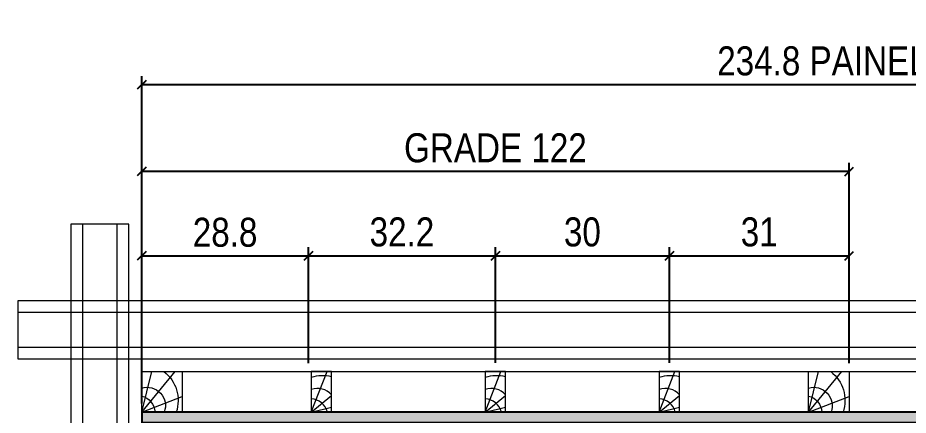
# Model space of a CAD drawing. Extents: x 28748 to 35002, y 14885 to 43501.
# Drawn here: x 32531.8 to 32838.9, y 28184.8 to 28321.9 of the extents above; entities that cross this region are included whole.
import ezdxf

# ---------------------------------------------------------------- set-up
doc = ezdxf.new("R2010")
doc.units = 0
for name, color, linetype in [('COTA', 241, 'Continuous'), ('MEIO_PONT', 93, 'Continuous'), ('Painéis', 200, 'Continuous')]:
    doc.layers.add(name, color=color, linetype=linetype)
for name, color, linetype, lineweight in [('Hachura', 251, 'Continuous', 9), ('Madeira', 126, 'Continuous', 18), ('Perfil Metálico', 224, 'Continuous', 18)]:
    doc.layers.add(name, color=color, linetype=linetype, lineweight=lineweight)
doc.styles.add('COTA TECNICA 2X', font='techl___.ttf', dxfattribs={"height": 10})
doc.dimstyles.new('SECAO PILAR', dxfattribs={"dimtxt": 10, "dimasz": 3, "dimexe": 3, "dimexo": 3, "dimgap": 3, "dimtad": 1, "dimdec": 1, "dimlfac": 0.5, "dimzin": 12, "dimdsep": 46, "dimtxsty": 'COTA TECNICA 2X', "dimblk1": 'OBLIQUE', "dimblk2": 'OBLIQUE', "dimsah": 1, "dimcen": 0.9, "dimclrd": 256, "dimclre": 256, "dimclrt": 256, "dimadec": 1, "dimazin": 3, "dimtfac": 1, "dimtdec": 1, "dimtmove": 0, "dimatfit": 3, "dimfxl": 1, "dimtolj": 1, "dimtzin": 12, "dimarcsym": 0})

# ---------------------------------------------------------------- blocks, each defined once
blk = doc.blocks.new('_Oblique')
at = {"color": 0, "linetype": 'ByBlock', "lineweight": -2}
blk.add_line((-0.5, -0.5), (0.5, 0.5), dxfattribs=at)
blk = doc.blocks.new('*D1944')
at = {"layer": 'COTA', "linetype": 'ByBlock', "lineweight": -2, "transparency": 16777216}
for p, q in [((32574.5, 28188.87), (32574.5, 28301.72)), ((33044.1, 28185.27), (33044.1, 28301.72)), ((33044.1, 28298.72), (32574.5, 28298.72))]:
    blk.add_line(p, q, dxfattribs=at)
at = {"layer": 'Defpoints', "color": 0, "linetype": 'ByBlock', "transparency": 16777216}
for p in [(32574.5, 28298.72), (32574.5, 28185.87), (33044.1, 28182.27)]:
    blk.add_point(p, dxfattribs=at)
at = {"layer": 'COTA', "linetype": 'ByBlock', "lineweight": -2, "transparency": 16777216, "xscale": 3, "yscale": 3, "zscale": 3, "rotation": 180}
blk.add_blockref('_Oblique', (32574.5, 28298.72), dxfattribs=at)
at = {"layer": 'COTA', "linetype": 'ByBlock', "lineweight": -2, "transparency": 16777216, "xscale": 3, "yscale": 3, "zscale": 3}
blk.add_blockref('_Oblique', (33044.1, 28298.72), dxfattribs=at)
at = {"layer": 'COTA', "linetype": 'ByBlock', "transparency": 16777216, "insert": (32809.3, 28306.96), "char_height": 10, "attachment_point": 5, "style": 'COTA TECNICA 2X'}
blk.add_mtext('\\A1;234.8 PAINEL', dxfattribs=at)
blk = doc.blocks.new('PONTALETE')
at = {"layer": 'Madeira'}
for q in [(2.71, 7), (7, 5.76), (7, 1.74)]:
    blk.add_line((0, 0), q, dxfattribs=at)
blk.add_lwpolyline([(0, 0), (7, 0), (7, 7), (0, 7)], close=True, dxfattribs=at)
for centre, radius, start, end in [((2.04, 0.06), 6.23, 37.2818, 109.0913), ((1.09, 0.9), 3.19, 343.603, 109.9847), ((-0.21, -0.78), 3.09, 14.6322, 86.0383)]:
    blk.add_arc(centre, radius, start, end, dxfattribs=at)
blk = doc.blocks.new('MEIO PONTALETE')
at = {"layer": 'Madeira'}
for q in [(2.71, 7), (3.5, 2.88), (3.5, 0.87)]:
    blk.add_line((0, 0), q, dxfattribs=at)
blk.add_lwpolyline([(0, 0), (3.5, 0), (3.5, 7), (0, 7)], close=True, dxfattribs=at)
for centre, radius, start, end in [((2.04, 0.06), 6.23, 76.4499, 109.0913), ((1.09, 0.9), 3.19, 40.9063, 109.9847), ((-0.21, -0.78), 3.09, 14.6322, 86.0383)]:
    blk.add_arc(centre, radius, start, end, dxfattribs=at)
blk = doc.blocks.new('*D1945')
at = {"layer": 'COTA', "lineweight": -2, "transparency": 16777216}
for p, q in [((32574.5, 28202.87), (32574.5, 28242.75)), ((32632.03, 28202.79), (32632.03, 28242.75)), ((32574.5, 28239.75), (32632.03, 28239.75))]:
    blk.add_line(p, q, dxfattribs=at)
at = {"layer": 'Defpoints', "color": 0, "transparency": 16777216}
for p in [(32632.03, 28239.75), (32574.5, 28199.87), (32632.03, 28199.79)]:
    blk.add_point(p, dxfattribs=at)
at = {"layer": 'COTA', "lineweight": -2, "transparency": 16777216, "xscale": 3, "yscale": 3, "zscale": 3, "rotation": 180}
blk.add_blockref('_Oblique', (32574.5, 28239.75), dxfattribs=at)
at = {"layer": 'COTA', "lineweight": -2, "transparency": 16777216, "xscale": 3, "yscale": 3, "zscale": 3}
blk.add_blockref('_Oblique', (32632.03, 28239.75), dxfattribs=at)
at = {"layer": 'COTA', "transparency": 16777216, "insert": (32603.27, 28247.85), "char_height": 10, "attachment_point": 5, "style": 'COTA TECNICA 2X'}
blk.add_mtext('\\A1;28.8', dxfattribs=at)
blk = doc.blocks.new('*D1162')
at = {"layer": 'COTA', "lineweight": -2, "transparency": 16777216}
for p, q in [((32632.03, 28202.79), (32632.03, 28242.75)), ((32696.5, 28202.87), (32696.5, 28242.75)), ((32632.03, 28239.75), (32696.5, 28239.75))]:
    blk.add_line(p, q, dxfattribs=at)
at = {"layer": 'Defpoints', "color": 0, "transparency": 16777216}
for p in [(32696.5, 28239.75), (32632.03, 28199.79), (32696.5, 28199.87)]:
    blk.add_point(p, dxfattribs=at)
at = {"layer": 'COTA', "lineweight": -2, "transparency": 16777216, "xscale": 3, "yscale": 3, "zscale": 3, "rotation": 180}
blk.add_blockref('_Oblique', (32632.03, 28239.75), dxfattribs=at)
at = {"layer": 'COTA', "lineweight": -2, "transparency": 16777216, "xscale": 3, "yscale": 3, "zscale": 3}
blk.add_blockref('_Oblique', (32696.5, 28239.75), dxfattribs=at)
at = {"layer": 'COTA', "transparency": 16777216, "insert": (32664.27, 28247.97), "char_height": 10, "attachment_point": 5, "style": 'COTA TECNICA 2X'}
blk.add_mtext('\\A1;32.2', dxfattribs=at)
blk = doc.blocks.new('*D1946')
at = {"layer": 'COTA', "lineweight": -2, "transparency": 16777216}
for p, q in [((32696.5, 28202.87), (32696.5, 28242.75)), ((32756.5, 28202.87), (32756.5, 28242.75)), ((32696.5, 28239.75), (32756.5, 28239.75))]:
    blk.add_line(p, q, dxfattribs=at)
at = {"layer": 'Defpoints', "color": 0, "transparency": 16777216}
for p in [(32756.5, 28239.75), (32696.5, 28199.87), (32756.5, 28199.87)]:
    blk.add_point(p, dxfattribs=at)
at = {"layer": 'COTA', "lineweight": -2, "transparency": 16777216, "xscale": 3, "yscale": 3, "zscale": 3, "rotation": 180}
blk.add_blockref('_Oblique', (32696.5, 28239.75), dxfattribs=at)
at = {"layer": 'COTA', "lineweight": -2, "transparency": 16777216, "xscale": 3, "yscale": 3, "zscale": 3}
blk.add_blockref('_Oblique', (32756.5, 28239.75), dxfattribs=at)
at = {"layer": 'COTA', "transparency": 16777216, "insert": (32726.5, 28247.97), "char_height": 10, "attachment_point": 5, "style": 'COTA TECNICA 2X'}
blk.add_mtext('\\A1;30', dxfattribs=at)
blk = doc.blocks.new('*D1947')
at = {"layer": 'COTA', "lineweight": -2, "transparency": 16777216}
for p, q in [((32756.5, 28202.87), (32756.5, 28242.75)), ((32818.5, 28202.79), (32818.5, 28242.75)), ((32756.5, 28239.75), (32818.5, 28239.75))]:
    blk.add_line(p, q, dxfattribs=at)
at = {"layer": 'Defpoints', "color": 0, "transparency": 16777216}
for p in [(32818.5, 28239.75), (32756.5, 28199.87), (32818.5, 28199.79)]:
    blk.add_point(p, dxfattribs=at)
at = {"layer": 'COTA', "lineweight": -2, "transparency": 16777216, "xscale": 3, "yscale": 3, "zscale": 3, "rotation": 180}
blk.add_blockref('_Oblique', (32756.5, 28239.75), dxfattribs=at)
at = {"layer": 'COTA', "lineweight": -2, "transparency": 16777216, "xscale": 3, "yscale": 3, "zscale": 3}
blk.add_blockref('_Oblique', (32818.5, 28239.75), dxfattribs=at)
at = {"layer": 'COTA', "transparency": 16777216, "insert": (32787.5, 28247.97), "char_height": 10, "attachment_point": 5, "style": 'COTA TECNICA 2X'}
blk.add_mtext('\\A1;31', dxfattribs=at)
blk = doc.blocks.new('*D1948')
at = {"layer": 'COTA', "lineweight": -2, "transparency": 16777216}
for p, q in [((32574.5, 28202.87), (32574.5, 28271.87)), ((32818.5, 28202.87), (32818.5, 28271.87)), ((32818.5, 28268.87), (32574.5, 28268.87))]:
    blk.add_line(p, q, dxfattribs=at)
at = {"layer": 'Defpoints', "color": 0, "transparency": 16777216}
for p in [(32574.5, 28268.87), (32574.5, 28199.87), (32818.5, 28199.87)]:
    blk.add_point(p, dxfattribs=at)
at = {"layer": 'COTA', "lineweight": -2, "transparency": 16777216, "xscale": 3, "yscale": 3, "zscale": 3, "rotation": 180}
blk.add_blockref('_Oblique', (32574.5, 28268.87), dxfattribs=at)
at = {"layer": 'COTA', "lineweight": -2, "transparency": 16777216, "xscale": 3, "yscale": 3, "zscale": 3}
blk.add_blockref('_Oblique', (32818.5, 28268.87), dxfattribs=at)
at = {"layer": 'COTA', "transparency": 16777216, "insert": (32696.5, 28276.97), "char_height": 10, "attachment_point": 5, "style": 'COTA TECNICA 2X'}
blk.add_mtext('\\A1;GRADE 122', dxfattribs=at)

msp = doc.modelspace()

# ---------------------------------------------------------------- hatches: boundary and pattern name
at = {"layer": 'Hachura'}
h = msp.add_hatch(color=256, dxfattribs=at)
h.dxf.hatch_style = 1
h.paths.add_polyline_path([(32574.5, 28185.87), (32574.5, 28182.27), (33044.1, 28182.27), (33044.1, 28185.87)])

# ---------------------------------------------------------------- linework, layer by layer
at = {"layer": 'Madeira'}
msp.add_lwpolyline([(32574.5, 28185.87), (32574.5, 28199.87), (33044.05, 28199.87), (33044.05, 28185.87)], close=True, dxfattribs=at)
at = {"layer": 'Painéis'}
msp.add_lwpolyline([(32574.5, 28185.87), (32574.5, 28182.27), (33044.1, 28182.27), (33044.1, 28185.87)], close=True, dxfattribs=at)
at = {"layer": 'Perfil Metálico'}
for points in [[(32570.1, 28250.75), (32550.1, 28250.75), (32550.1, 27985.9), (32570.1, 27985.9)], [(32554.1, 27985.9), (32566.1, 27985.9), (32566.1, 28250.75), (32554.1, 28250.75)], [(33076.03, 28204.27), (33076.03, 28224.27), (32531.78, 28224.27), (32531.78, 28204.27)], [(32531.78, 28220.27), (32531.78, 28208.27), (33076.03, 28208.27), (33076.03, 28220.27)]]:
    msp.add_lwpolyline(points, close=True, dxfattribs=at)

# ---------------------------------------------------------------- block references
at = {"layer": 'MEIO_PONT', "xscale": -2, "yscale": 2, "zscale": 2, "rotation": 270}
for p in [(32574.5, 28185.87), (32804.5, 28185.87)]:
    msp.add_blockref('PONTALETE', p, dxfattribs=at)
at = {"layer": 'MEIO_PONT', "xscale": 1.999999997962732, "yscale": 1.999999997962732, "zscale": 1.999999997962732}
for p in [(32633, 28185.87), (32693, 28185.87), (32753, 28185.87)]:
    msp.add_blockref('MEIO PONTALETE', p, dxfattribs=at)

# ---------------------------------------------------------------- dimensions: what is measured, and where the dimension line sits
at = {"layer": 'COTA', "linetype": 'ByBlock'}
dim = msp.add_linear_dim(base=(32574.5, 28298.72), p1=(33044.1, 28182.27), p2=(32574.5, 28185.87), angle=180, text='<> PAINEL', dimstyle='SECAO PILAR', override={"dimtmove": 1}, dxfattribs=at)
dim.commit()
dim.dimension.update_dxf_attribs({"geometry": '*D1944', "text_midpoint": (32809.3, 28306.96)})
at = {"layer": 'COTA'}
dim = msp.add_linear_dim(base=(32574.5, 28268.87), p1=(32818.5, 28199.87), p2=(32574.5, 28199.87), angle=180, text='GRADE <>', dimstyle='SECAO PILAR', dxfattribs=at)
dim.commit()
dim.dimension.update_dxf_attribs({"geometry": '*D1948', "text_midpoint": (32696.5, 28276.97)})
for base, p1, p2, picture, middle in [((32632.03, 28239.75), (32574.5, 28199.87), (32632.03, 28199.79), '*D1945', (32603.27, 28247.85)), ((32696.5, 28239.75), (32632.03, 28199.79), (32696.5, 28199.87), '*D1162', (32664.27, 28247.97)), ((32756.5, 28239.75), (32696.5, 28199.87), (32756.5, 28199.87), '*D1946', (32726.5, 28247.97)), ((32818.5, 28239.75), (32756.5, 28199.87), (32818.5, 28199.79), '*D1947', (32787.5, 28247.97))]:
    dim = msp.add_linear_dim(base=base, p1=p1, p2=p2, angle=180, dimstyle='SECAO PILAR', dxfattribs=at)
    dim.commit()
    dim.dimension.update_dxf_attribs({"geometry": picture, "text_midpoint": middle})

doc.saveas('drawing.dxf')
